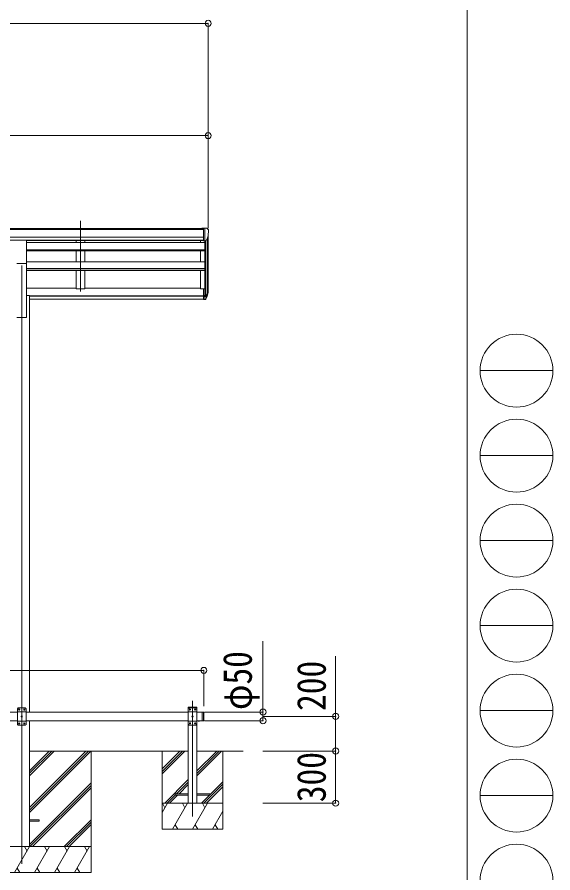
# Model space of a CAD drawing. Units: millimetres at full size. Extents: x -9783 to 9892, y -6828 to 6752.
# Drawn here: x 6799 to 9892, y -4159 to 775 of the extents above; entities that cross this region are included whole.
import ezdxf
from ezdxf.enums import TextEntityAlignment as Align

# ---------------------------------------------------------------- set-up
doc = ezdxf.new("R2010")
doc.units = ezdxf.units.MM
doc.header["$LTSCALE"] = 35
doc.header["$PDMODE"] = 32
doc.header["$PDSIZE"] = 35
for name, color, linetype, lineweight in [('0-0_0', 7, 'Continuous', 9), ('0-1_本体', 4, 'Continuous', 9), ('0-2_部品', 7, 'Continuous', 9), ('0-4_TABLE1', 3, 'Continuous', 9), ('0-5_DIM1', 3, 'Continuous', 9), ('0-8_PARTS2', 2, 'Continuous', 9), ('0-A_寸法', 6, 'Continuous', 9), ('F-0_240', 7, 'Continuous', 9)]:
    doc.layers.add(name, color=color, linetype=linetype, lineweight=lineweight)
doc.styles.add('ＭＳ ゴシック', font='')
doc.styles.get('ＭＳ ゴシック').set_extended_font_data('MS Gothic')

msp = doc.modelspace()

# ---------------------------------------------------------------- linework, layer by layer
at = {"layer": '0-0_0'}
for p, q in [((6871.29, -3456.63), (7787.09, -3456.63)), ((6871.29, -3810.69), (7225.36, -3456.63)), ((6871.29, -3782.41), (7197.07, -3456.63)), ((6871.29, -3796.55), (7211.22, -3456.63)), ((6871.29, -3598.56), (7013.23, -3456.63)), ((6871.29, -3584.42), (6999.08, -3456.63)), ((6871.29, -3570.28), (6984.94, -3456.63)), ((7226.09, -3456.63), (7226.09, -4156.63)), ((7637.09, -3456.63), (7637.09, -3906.63)), ((7637.09, -3558.98), (7739.44, -3456.63)), ((7637.09, -3573.12), (7753.58, -3456.63)), ((7637.09, -3587.26), (7767.73, -3456.63)), ((7837.09, -3456.63), (8104.1, -3456.63)), ((7837.09, -3599.4), (7979.86, -3456.63)), ((7837.09, -3585.25), (7965.72, -3456.63)), ((7837.09, -3571.11), (7951.58, -3456.63)), ((7987.09, -3906.63), (7987.09, -3456.63)), ((6871.29, -3994.54), (7226.09, -3639.74)), ((7651.57, -3756.63), (7787.09, -3621.11)), ((7719.71, -3702.63), (7787.09, -3635.25)), ((7733.86, -3702.63), (7787.09, -3649.4)), ((7877.85, -3756.63), (7987.09, -3647.39)), ((7912.09, -3708.24), (7987.09, -3633.24)), ((6873.34, -4006.63), (7226.09, -3653.89)), ((6887.49, -4006.63), (7226.09, -3668.03)), ((7891.99, -3756.63), (7987.09, -3661.53)), ((7665.71, -3756.63), (7712.09, -3710.25)), ((7679.86, -3756.63), (7725.86, -3710.63)), ((7863.7, -3756.63), (7909.7, -3710.63)), ((7637.09, -3809.75), (7667.76, -3756.63)), ((7637.09, -3756.63), (7987.09, -3756.63)), ((7652.76, -3782.61), (7637.76, -3756.63)), ((7696.63, -3906.63), (7783.23, -3756.63)), ((7768.23, -3782.61), (7753.23, -3756.63)), ((7812.1, -3906.63), (7898.7, -3756.63)), ((7883.7, -3782.61), (7868.7, -3756.63)), ((7927.57, -3906.63), (7987.09, -3803.53)), ((7071.33, -4006.63), (7226.09, -3851.87)), ((7085.48, -4006.63), (7226.09, -3866.02)), ((7099.62, -4006.63), (7226.09, -3880.16)), ((7711.63, -3880.65), (7726.62, -3906.63)), ((7827.1, -3880.65), (7842.1, -3906.63)), ((7942.57, -3880.65), (7957.57, -3906.63)), ((7637.09, -3906.63), (7987.09, -3906.63)), ((7226.09, -4006.63), (6426.09, -4006.63)), ((6785.21, -4156.63), (6871.81, -4006.63)), ((6856.81, -4032.61), (6841.81, -4006.63)), ((6900.68, -4156.63), (6987.28, -4006.63)), ((6972.28, -4032.61), (6957.28, -4006.63)), ((7016.15, -4156.63), (7102.75, -4006.63)), ((7072.75, -4006.63), (7087.75, -4032.61)), ((7131.62, -4156.63), (7218.22, -4006.63)), ((7188.22, -4006.63), (7203.22, -4032.61)), ((6800.21, -4130.65), (6815.21, -4156.63)), ((6915.68, -4130.65), (6930.68, -4156.63)), ((7031.15, -4130.65), (7046.15, -4156.63)), ((7146.62, -4130.65), (7161.62, -4156.63)), ((6426.09, -4156.63), (7226.09, -4156.63))]:
    msp.add_line(p, q, dxfattribs=at)
at = {"layer": '0-1_本体'}
for p, q in [((2876.59, -443.99), (7875.59, -443.99)), ((2876.59, -449.33), (7875.59, -449.33)), ((2876.59, -492.86), (7875.59, -492.86)), ((7902.09, -793.5), (7902.09, -480.74)), ((2876.59, -510.53), (7875.59, -510.53)), ((6853.59, -512.91), (7875.59, -512.91)), ((6853.59, -524.16), (7882.09, -524.16)), ((7141.09, -512.97), (7141.09, -524.16)), ((7191.09, -512.97), (7191.09, -524.16)), ((7857.09, -524.16), (7857.09, -512.91)), ((7882.09, -515.37), (7882.09, -791.33)), ((7888.09, -514.89), (7888.09, -835.77)), ((7897.81, -499.54), (7897.81, -817.77)), ((6853.59, -566.09), (7882.09, -566.09)), ((6853.59, -567.59), (7882.09, -567.59)), ((6853.59, -571.79), (7882.09, -571.79)), ((7141.09, -571.79), (7141.09, -635.52)), ((7191.09, -571.79), (7191.09, -635.52)), ((7857.09, -635.52), (7857.09, -571.79)), ((6853.59, -956.63), (6853.59, -639.84)), ((6853.6, -635.52), (7882.09, -635.52)), ((6853.59, -674.96), (7882.09, -674.96)), ((6853.59, -676.44), (7882.09, -676.44)), ((6853.59, -685.69), (7882.09, -685.69)), ((7141.09, -685.69), (7141.09, -792.18)), ((7191.09, -685.69), (7191.09, -792.18)), ((7857.09, -792.16), (7857.09, -685.69)), ((6853.59, -787.36), (7141.09, -787.36)), ((7191.09, -787.36), (7857.1, -787.36)), ((6853.59, -830.25), (6871.29, -830.25)), ((6871.29, -830.25), (6871.29, -3231.63)), ((6871.29, -831.45), (7875.59, -831.45)), ((6871.29, -832.85), (7875.59, -832.85)), ((7141.09, -792.18), (7191.09, -792.18)), ((7875.59, -792.16), (7857.09, -792.16)), ((6871.29, -850.22), (7875.59, -850.22)), ((6798.59, -956.63), (6853.59, -956.63)), ((6871.29, -3281.63), (6871.29, -4006.63))]:
    msp.add_line(p, q, dxfattribs=at)
at = {"layer": '0-2_部品'}
for p, q in [((7875.59, -442.38), (7865.59, -442.47)), ((7865.59, -443.98), (7865.59, -442.47)), ((7875.59, -514.37), (7875.59, -442.38)), ((7894.09, -442.38), (7875.59, -442.38)), ((7882.09, -515.37), (7882.09, -442.38)), ((7894.09, -442.38), (7896.43, -442.52)), ((7897.19, -442.95), (7901.25, -448.76)), ((7904.09, -451.75), (7904.09, -452.38)), ((6798.59, -510.82), (6853.59, -510.82)), ((6853.59, -644.33), (6853.59, -510.82)), ((7875.59, -514.37), (7882.09, -514.37)), ((7882.09, -515.37), (7887.3, -515.05)), ((7889.72, -513.55), (7898.99, -497.49)), ((6798.59, -644.33), (6853.59, -644.33)), ((7875.59, -791.33), (7875.59, -852.4)), ((7875.59, -791.33), (7882.09, -791.33)), ((7875.59, -829.65), (7882.09, -829.65)), ((7875.59, -835.05), (7882.09, -835.05)), ((7882.09, -791.33), (7882.09, -853.22)), ((7882.09, -836.05), (7887.23, -836.05)), ((7882.09, -838.05), (7886.94, -838.05)), ((7888.53, -835.3), (7898.28, -816.88)), ((7899.7, -817.37), (7889.54, -836.55)), ((7897.12, -834.23), (7889.54, -851.72)), ((7875.59, -852.4), (7882.09, -852.4)), ((7882.09, -853.22), (7886.94, -853.22))]:
    msp.add_line(p, q, dxfattribs=at)
at = {"layer": '0-2_部品', "color": 4}
for p, q in [((7787.09, -3702.63), (7712.09, -3702.63)), ((7837.09, -3710.63), (7912.09, -3710.63)), ((6871.29, -3852.13), (6926.09, -3852.13)), ((6871.29, -3861.13), (6926.09, -3861.13)), ((6926.09, -3852.13), (6926.09, -3861.13))]:
    msp.add_line(p, q, dxfattribs=at)
for points in [[(7712.09, -3702.63), (7712.09, -3710.63), (7787.09, -3710.63)], [(7912.09, -3710.63), (7912.09, -3702.63), (7837.09, -3702.63)]]:
    msp.add_lwpolyline(points, dxfattribs=at)
at = {"layer": '0-2_部品'}
for centre, radius, start, end in [((7896.37, -443.52), 1, 35, 86.5), ((7702.09, -452.38), 202, 347.09739, 0), ((7901.09, -451.75), 3, 0, 87), ((7887.12, -512.05), 3, 273.5, 330), ((7814.15, -790.93), 88.05, 342.78929, 2.77608), ((7813.43, -795.21), 89.07, 345.58812, 5.50424), ((7886.94, -835.05), 3, 270, 330), ((7887.23, -834.55), 1.5, 270, 330), ((7768.88, -798.15), 133.22, 344.28698, 356.72013), ((7886.94, -850.22), 3, 270, 330)]:
    msp.add_arc(centre, radius, start, end, dxfattribs=at)
at = {"layer": '0-4_TABLE1'}
for p, q in [((7786.79, -3206.63), (7786.9, -3204.58)), ((7837.39, -3206.63), (7786.79, -3206.63)), ((7792.09, -3206.63), (7787.09, -3211.63)), ((7836.29, -3203.63), (7787.9, -3203.63)), ((7832.09, -3206.63), (7792.09, -3206.63)), ((7832.09, -3206.63), (7837.09, -3211.63)), ((7837.39, -3206.63), (7837.29, -3204.58)), ((6806.09, -3207.16), (6801.09, -3212.16)), ((6801.09, -3212.16), (6801.09, -3302.16)), ((6851.09, -3229.86), (6801.09, -3229.86)), ((6846.09, -3207.16), (6806.09, -3207.16)), ((6809.83, -3216.74), (6808.99, -3216.74)), ((6812.35, -3217.58), (6813.19, -3217.58)), ((6839.83, -3216.74), (6838.99, -3216.74)), ((6842.35, -3217.58), (6843.19, -3217.58)), ((6846.09, -3207.16), (6851.09, -3212.16)), ((6851.09, -3302.16), (6851.09, -3212.16)), ((7787.09, -3211.63), (7787.09, -3301.63)), ((7837.09, -3229.33), (7787.09, -3229.33)), ((7795.83, -3216.21), (7794.99, -3216.21)), ((7798.35, -3217.05), (7799.19, -3217.05)), ((7810.83, -3256.21), (7809.99, -3256.21)), ((7825.83, -3216.21), (7824.99, -3216.21)), ((7828.35, -3217.05), (7829.19, -3217.05)), ((7837.09, -3301.63), (7837.09, -3211.63)), ((7867.09, -3231.63), (7867.09, -3281.63)), ((7867.09, -3231.63), (7875.09, -3231.63)), ((7875.09, -3231.63), (7875.09, -3281.63)), ((7877.09, -3233.63), (7875.09, -3231.63)), ((7877.09, -3233.63), (7877.09, -3279.63)), ((6851.09, -3284.46), (6801.09, -3284.46)), ((6806.09, -3307.16), (6801.09, -3302.16)), ((6809.83, -3296.74), (6808.99, -3296.74)), ((6812.35, -3297.58), (6813.19, -3297.58)), ((6824.83, -3256.74), (6823.99, -3256.74)), ((6827.35, -3257.58), (6828.19, -3257.58)), ((6839.83, -3296.74), (6838.99, -3296.74)), ((6842.35, -3297.58), (6843.19, -3297.58)), ((6846.09, -3307.16), (6851.09, -3302.16)), ((7837.09, -3283.93), (7787.09, -3283.93)), ((7792.09, -3306.63), (7787.09, -3301.63)), ((7795.83, -3296.21), (7794.99, -3296.21)), ((7798.35, -3297.05), (7799.19, -3297.05)), ((7813.35, -3257.05), (7814.19, -3257.05)), ((7825.83, -3296.21), (7824.99, -3296.21)), ((7828.35, -3297.05), (7829.19, -3297.05)), ((7832.09, -3306.63), (7837.09, -3301.63)), ((7841.19, -3281.63), (7852.99, -3281.63)), ((7841.19, -3281.63), (7841.19, -3282.14)), ((7841.19, -3282.14), (7852.99, -3282.14)), ((7844.59, -3281.63), (7849.59, -3281.63)), ((7852.99, -3281.63), (7852.99, -3282.14)), ((7867.09, -3281.63), (7875.09, -3281.63)), ((7877.09, -3279.63), (7875.09, -3281.63)), ((6806.09, -3307.16), (6846.09, -3307.16)), ((7792.09, -3306.63), (7832.09, -3306.63))]:
    msp.add_line(p, q, dxfattribs=at)
for points in [[(6808.99, -3216.74), (6808.99, -3217.58), (6809.83, -3217.58)], [(6811.51, -3215.9), (6811.51, -3215.06), (6810.67, -3215.06), (6810.67, -3215.9)], [(6810.67, -3218.42), (6810.67, -3219.26), (6811.51, -3219.26), (6811.51, -3218.42)], [(6813.19, -3217.58), (6813.19, -3216.74), (6812.35, -3216.74)], [(6826.51, -3255.9), (6826.51, -3255.06), (6825.67, -3255.06), (6825.67, -3255.9)], [(6838.99, -3216.74), (6838.99, -3217.58), (6839.83, -3217.58)], [(6841.51, -3215.9), (6841.51, -3215.06), (6840.67, -3215.06), (6840.67, -3215.9)], [(6840.67, -3218.42), (6840.67, -3219.26), (6841.51, -3219.26), (6841.51, -3218.42)], [(6843.19, -3217.58), (6843.19, -3216.74), (6842.35, -3216.74)], [(7794.99, -3216.21), (7794.99, -3217.05), (7795.83, -3217.05)], [(7797.51, -3215.37), (7797.51, -3214.53), (7796.67, -3214.53), (7796.67, -3215.37)], [(7796.67, -3217.89), (7796.67, -3218.73), (7797.51, -3218.73), (7797.51, -3217.89)], [(7799.19, -3217.05), (7799.19, -3216.21), (7798.35, -3216.21)], [(7809.99, -3256.21), (7809.99, -3257.05), (7810.83, -3257.05)], [(7812.51, -3255.37), (7812.51, -3254.53), (7811.67, -3254.53), (7811.67, -3255.37)], [(7814.19, -3257.05), (7814.19, -3256.21), (7813.35, -3256.21)], [(7824.99, -3216.21), (7824.99, -3217.05), (7825.83, -3217.05)], [(7827.51, -3215.37), (7827.51, -3214.53), (7826.67, -3214.53), (7826.67, -3215.37)], [(7826.67, -3217.89), (7826.67, -3218.73), (7827.51, -3218.73), (7827.51, -3217.89)], [(7829.19, -3217.05), (7829.19, -3216.21), (7828.35, -3216.21)], [(6808.99, -3296.74), (6808.99, -3297.58), (6809.83, -3297.58)], [(6811.51, -3295.9), (6811.51, -3295.06), (6810.67, -3295.06), (6810.67, -3295.9)], [(6810.67, -3298.42), (6810.67, -3299.26), (6811.51, -3299.26), (6811.51, -3298.42)], [(6813.19, -3297.58), (6813.19, -3296.74), (6812.35, -3296.74)], [(6823.99, -3256.74), (6823.99, -3257.58), (6824.83, -3257.58)], [(6825.67, -3258.42), (6825.67, -3259.26), (6826.51, -3259.26), (6826.51, -3258.42)], [(6828.19, -3257.58), (6828.19, -3256.74), (6827.35, -3256.74)], [(6838.99, -3296.74), (6838.99, -3297.58), (6839.83, -3297.58)], [(6841.51, -3295.9), (6841.51, -3295.06), (6840.67, -3295.06), (6840.67, -3295.9)], [(6840.67, -3298.42), (6840.67, -3299.26), (6841.51, -3299.26), (6841.51, -3298.42)], [(6843.19, -3297.58), (6843.19, -3296.74), (6842.35, -3296.74)], [(7794.99, -3296.21), (7794.99, -3297.05), (7795.83, -3297.05)], [(7797.51, -3295.37), (7797.51, -3294.53), (7796.67, -3294.53), (7796.67, -3295.37)], [(7796.67, -3297.89), (7796.67, -3298.73), (7797.51, -3298.73), (7797.51, -3297.89)], [(7799.19, -3297.05), (7799.19, -3296.21), (7798.35, -3296.21)], [(7811.67, -3257.89), (7811.67, -3258.73), (7812.51, -3258.73), (7812.51, -3257.89)], [(7824.99, -3296.21), (7824.99, -3297.05), (7825.83, -3297.05)], [(7827.51, -3295.37), (7827.51, -3294.53), (7826.67, -3294.53), (7826.67, -3295.37)], [(7826.67, -3297.89), (7826.67, -3298.73), (7827.51, -3298.73), (7827.51, -3297.89)], [(7829.19, -3297.05), (7829.19, -3296.21), (7828.35, -3296.21)], [(7844.64, -3284.35), (7845.94, -3281.68), (7847.09, -3281.07)], [(7849.54, -3284.35), (7848.24, -3281.68), (7847.09, -3281.07)]]:
    msp.add_lwpolyline(points, dxfattribs=at)
for centre in [(6811.09, -3217.16), (6826.09, -3257.16), (6841.09, -3217.16), (7797.09, -3216.63), (7812.09, -3256.63), (7827.09, -3216.63), (6811.09, -3297.16), (6841.09, -3297.16), (7797.09, -3296.63), (7827.09, -3296.63)]:
    msp.add_circle(centre, 3.5, dxfattribs=at)
for centre, radius, start, end in [((7787.9, -3204.63), 1, 90, 176.99994), ((7836.29, -3204.63), 1, 3.00011, 90), ((6809.83, -3215.9), 0.84, 270, 0), ((6809.83, -3218.42), 0.84, 0, 90), ((6812.35, -3215.9), 0.84, 180, 270), ((6812.35, -3218.42), 0.84, 90, 180), ((6824.83, -3255.9), 0.84, 270, 0), ((6827.35, -3255.9), 0.84, 180, 270), ((6839.83, -3215.9), 0.84, 270, 0), ((6839.83, -3218.42), 0.84, 0, 90), ((6842.35, -3215.9), 0.84, 180, 270), ((6842.35, -3218.42), 0.84, 90, 180), ((7795.83, -3215.37), 0.84, 270, 0), ((7795.83, -3217.89), 0.84, 0, 90), ((7798.35, -3215.37), 0.84, 180, 270), ((7798.35, -3217.89), 0.84, 90, 180), ((7810.83, -3255.37), 0.84, 270, 0), ((7813.35, -3255.37), 0.84, 180, 270), ((7825.83, -3215.37), 0.84, 270, 0), ((7825.83, -3217.89), 0.84, 0, 90), ((7828.35, -3215.37), 0.84, 180, 270), ((7828.35, -3217.89), 0.84, 90, 180), ((6809.83, -3295.9), 0.84, 270, 0), ((6809.83, -3298.42), 0.84, 0, 90), ((6812.35, -3295.9), 0.84, 180, 270), ((6812.35, -3298.42), 0.84, 90, 180), ((6824.83, -3258.42), 0.84, 0, 90), ((6827.35, -3258.42), 0.84, 90, 180), ((6839.83, -3295.9), 0.84, 270, 0), ((6839.83, -3298.42), 0.84, 0, 90), ((6842.35, -3295.9), 0.84, 180, 270), ((6842.35, -3298.42), 0.84, 90, 180), ((7795.83, -3295.37), 0.84, 270, 0), ((7795.83, -3297.89), 0.84, 0, 90), ((7798.35, -3295.37), 0.84, 180, 270), ((7798.35, -3297.89), 0.84, 90, 180), ((7810.83, -3257.89), 0.84, 0, 90), ((7813.35, -3257.89), 0.84, 90, 180), ((7825.83, -3295.37), 0.84, 270, 0), ((7825.83, -3297.89), 0.84, 0, 90), ((7828.35, -3295.37), 0.84, 180, 270), ((7828.35, -3297.89), 0.84, 90, 180), ((7847.09, -3276.71), 8.02, 222.61678, 317.38322)]:
    msp.add_arc(centre, radius, start, end, dxfattribs=at)
at = {"layer": '0-5_DIM1'}
for p, q in [((7787.09, -3756.63), (7787.09, -3206.63)), ((7837.09, -3206.63), (7787.09, -3206.63)), ((7837.09, -3756.63), (7837.09, -3206.63)), ((5401.09, -3231.63), (6801.09, -3231.63)), ((6851.09, -3231.63), (7787.09, -3231.63)), ((7837.09, -3231.63), (7867.09, -3231.63)), ((5401.09, -3281.63), (6801.09, -3281.63)), ((6851.09, -3281.63), (7787.09, -3281.63)), ((7837.09, -3281.63), (7867.09, -3281.63))]:
    msp.add_line(p, q, dxfattribs=at)
at = {"layer": '0-8_PARTS2'}
for p, q in [((7166.09, -399.06), (7166.09, -805.85)), ((6826.09, -656.63), (6826.09, -4106.63)), ((7812.09, -3833.19), (7812.09, -3167.15))]:
    msp.add_line(p, q, dxfattribs=at)
at = {"layer": '0-A_寸法'}
for p, q in [((-2161.91, 739.32), (7902.09, 739.32)), ((7902.09, 739.32), (7902.09, 92.18)), ((2870.09, 92.18), (7902.09, 92.18)), ((7902.09, 92.18), (7902.09, -441.25)), ((8218.56, -3231.63), (8218.56, -2822.12)), ((8637.87, -3256.63), (8637.87, -2908.32)), ((2875.09, -2991.16), (7877.09, -2991.16)), ((7877.09, -2991.16), (7877.09, -3196.92)), ((8218.56, -3231.63), (7880.61, -3231.63)), ((8218.56, -3231.63), (8218.56, -3281.63)), ((8218.56, -3281.63), (7880.61, -3281.63)), ((8637.87, -3256.63), (8218.56, -3256.63)), ((8637.87, -3456.63), (8637.87, -3256.63)), ((8637.87, -3456.63), (8218.56, -3456.63)), ((8637.87, -3456.63), (8637.87, -3756.63)), ((8637.87, -3756.63), (8218.56, -3756.63))]:
    msp.add_line(p, q, dxfattribs=at)
for p in [(7902.09, 739.32), (7902.09, 92.18), (7877.09, -2991.16), (8218.56, -3231.63), (8637.87, -3256.63), (8218.56, -3281.63), (8637.87, -3456.63), (8637.87, -3756.63)]:
    msp.add_point(p, dxfattribs=at)
at = {"layer": 'F-0_240', "color": 5}
msp.add_line((9396.97, 6751.9), (9396.97, -6828.1), dxfattribs=at)
at = {"layer": 'F-0_240', "color": 4}
for p, q in [((9471.77, -1263.1), (9891.77, -1263.1)), ((9471.77, -1753.1), (9891.77, -1753.1)), ((9471.77, -2243.1), (9891.77, -2243.1)), ((9471.77, -2733.1), (9891.77, -2733.1)), ((9471.77, -3223.1), (9891.77, -3223.1)), ((9471.77, -3713.1), (9891.77, -3713.1))]:
    msp.add_line(p, q, dxfattribs=at)
for centre in [(9681.77, -1263.1), (9681.77, -1753.1), (9681.77, -2243.1), (9681.77, -2733.1), (9681.77, -3223.1), (9681.77, -3713.1), (9681.77, -4203.1)]:
    msp.add_circle(centre, 210, dxfattribs=at)

# ---------------------------------------------------------------- texts
at = {"layer": '0-A_寸法', "color": 7, "style": 'ＭＳ ゴシック', "width": 0.85}
for s, p in [('φ50', (8204.31, -3219.45)), ('200', (8630.87, -3225.08)), ('300', (8630.87, -3751.01))]:
    msp.add_text(s, height=166.8, rotation=90, dxfattribs=at).set_placement(p, align=Align.BOTTOM_LEFT)

doc.saveas('drawing.dxf')
